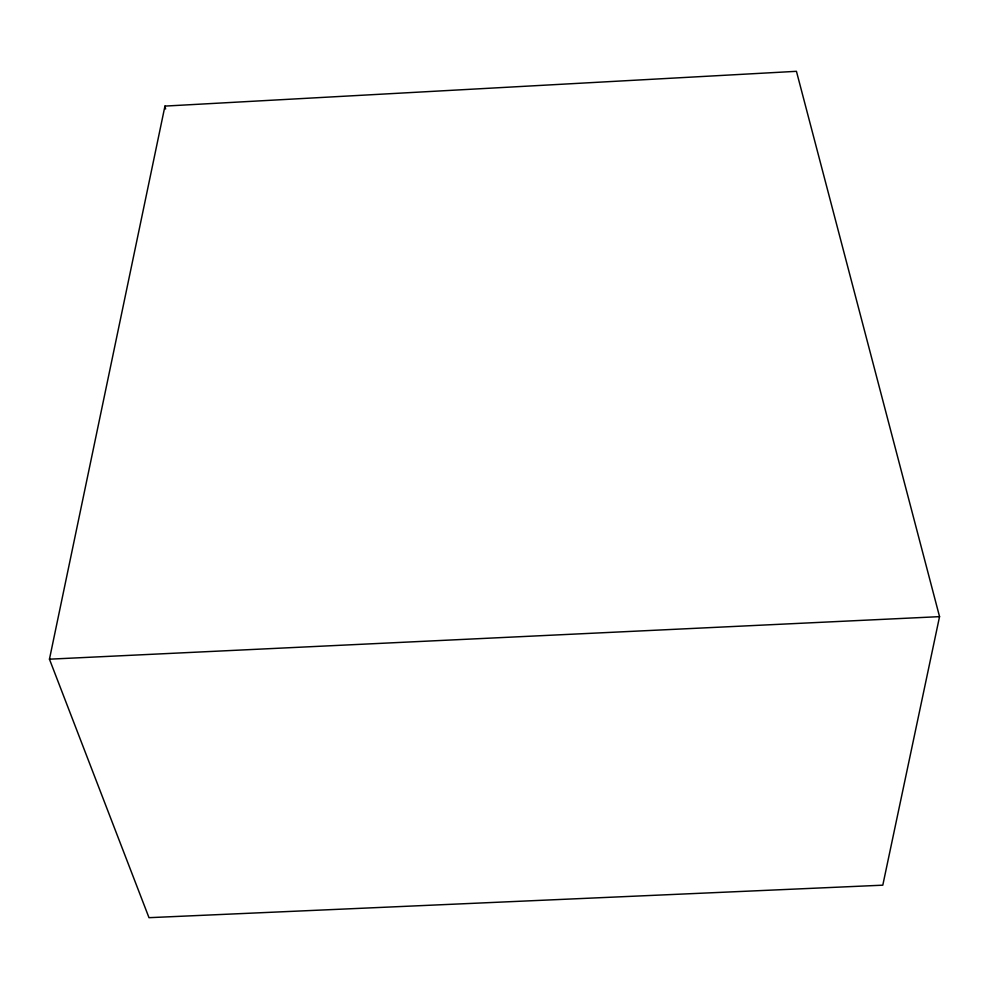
<?xml version="1.0" encoding="UTF-8"?>
<svg xmlns="http://www.w3.org/2000/svg" width="989" height="989" viewBox="0 0 989 989"><rect width="100%" height="100%" fill="white"/><g stroke="black" fill="none" stroke-linecap="round" stroke-linejoin="round"><path stroke-width="1.48" d="M49.45 659.181L164.953 106.095L796.442 71.319L939.55 616.642L882.794 885.18L148.993 917.681L49.45 659.181L939.55 616.642M164.953 106.095L165.608 108.988"/></g></svg>
